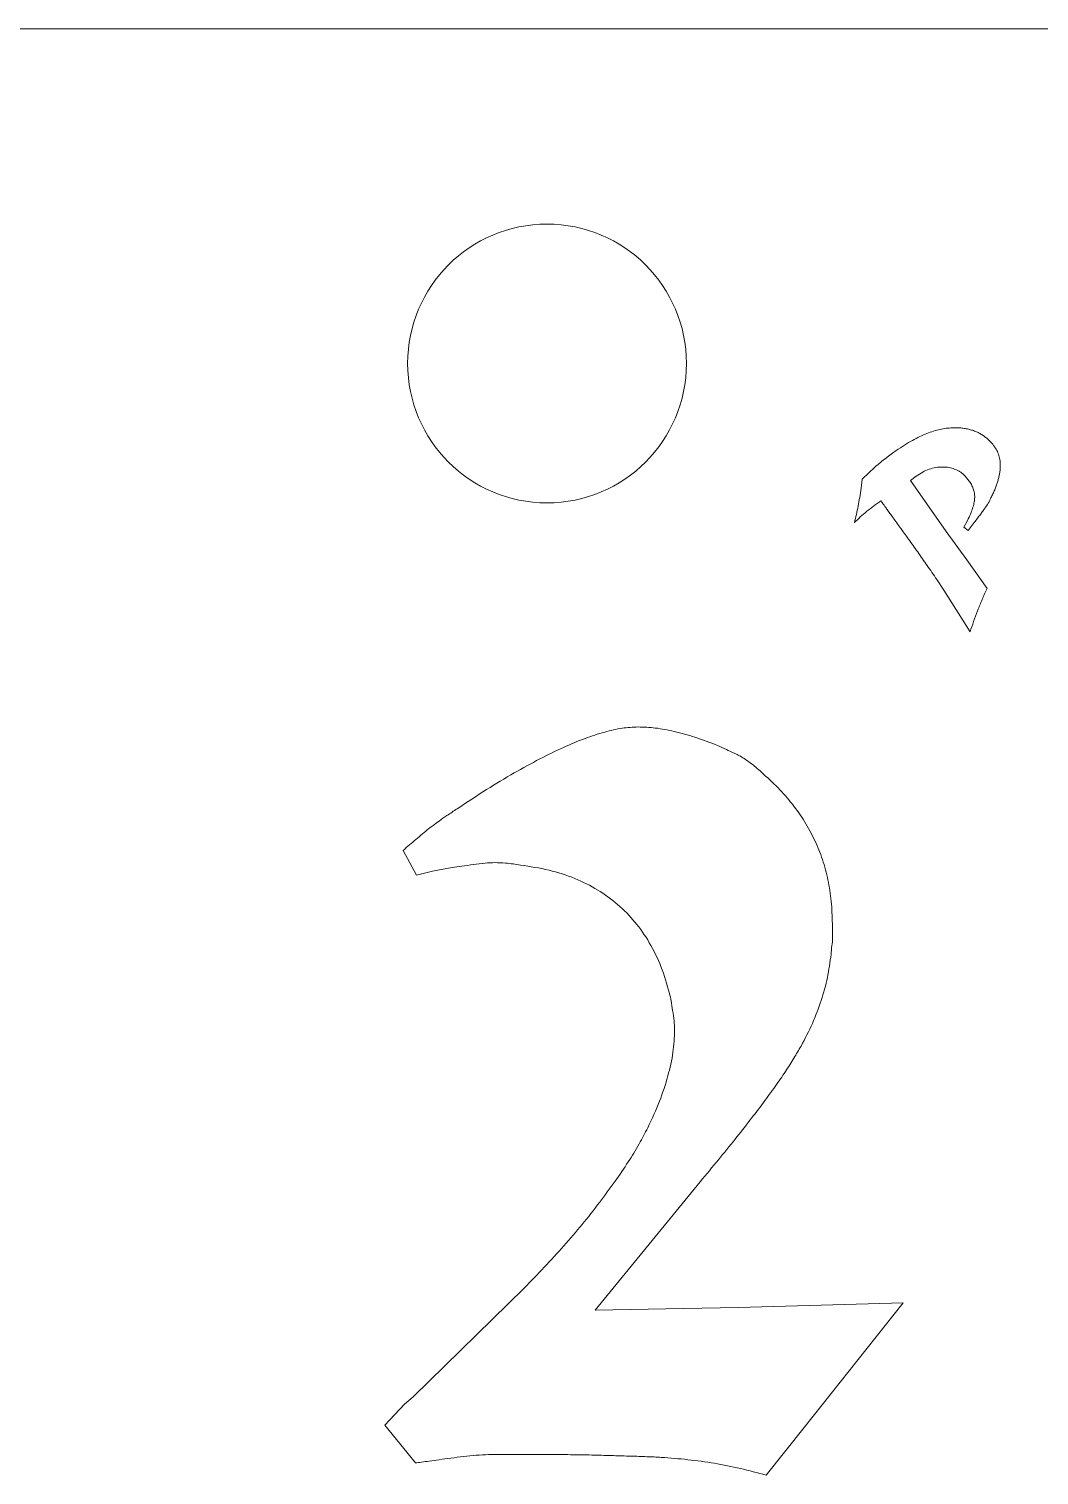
# Model space of a CAD drawing. Header units: millimetres. Extents: x -30 to 30, y -30 to 30.
# Drawn here: x -9.29 to 8.83, y 4.06 to 30 of the extents above; entities that cross this region are included whole.
import ezdxf

# ---------------------------------------------------------------- set-up
doc = ezdxf.new("R2010")
doc.units = ezdxf.units.MM

msp = doc.modelspace()

# ---------------------------------------------------------------- linework, layer by layer
at = {"color": 7, "linetype": 'Continuous', "lineweight": 15}
for p, q in [((22, 30), (-22, 30)), ((5.882, 22.141), (5.653, 21.927)), ((5.653, 21.927), (5.633, 21.763)), ((6.521, 21.9), (6.62, 21.98)), ((7.162, 20.989), (6.521, 21.9)), ((7.542, 21.186), (7.475, 21.067)), ((7.475, 21.067), (7.556, 21.006)), ((7.556, 21.006), (7.664, 21.148)), ((7.528, 20.476), (7.162, 20.989)), ((7.893, 19.967), (7.528, 20.476)), ((6.992, 20.127), (7.119, 19.937)), ((7.119, 19.937), (7.589, 19.186)), ((-2.34, 14.826), (-2.581, 15.267)), ((-2.054, 14.893), (-2.34, 14.826)), ((-1.702, 14.96), (-2.054, 14.893)), ((5.118, 13.951), (5.118, 13.621)), ((2.748, 9.326), (0.864, 7.023)), ((-2.403, 5.466), (-0.408, 7.417)), ((0.864, 7.023), (2.133, 7.046)), ((2.133, 7.046), (3.427, 7.068)), ((3.427, 7.068), (4.918, 7.109)), ((6.386, 7.153), (4.613, 4.917)), ((4.918, 7.109), (6.386, 7.153)), ((-2.558, 5.336), (-2.403, 5.466)), ((-2.907, 4.962), (-2.558, 5.336)), ((-2.359, 4.283), (-2.907, 4.962)), ((4.613, 4.917), (3.931, 4.064))]:
    msp.add_line(p, q, dxfattribs=at)
msp.add_circle((0, 24), 2.5, dxfattribs=at)
for points, knots in [([(6.264, 22.439), (6.313, 22.472), (6.408, 22.536), (6.549, 22.62), (6.683, 22.689), (6.81, 22.744), (6.931, 22.787), (7.048, 22.819), (7.16, 22.839), (7.234, 22.844), (7.27, 22.847)], [0, 0, 0, 0, 0.161335, 0.310874, 0.447404, 0.57255, 0.688483, 0.797953, 0.901688, 1, 1, 1, 1]), ([(7.27, 22.847), (7.299, 22.847), (7.356, 22.848), (7.44, 22.843), (7.52, 22.831), (7.596, 22.813), (7.668, 22.79), (7.735, 22.761), (7.798, 22.727), (7.854, 22.686), (7.906, 22.643), (7.953, 22.598), (7.994, 22.553), (8.017, 22.521), (8.029, 22.505)], [0, 0, 0, 0, 0.100256, 0.196905, 0.289066, 0.378785, 0.465735, 0.549409, 0.630999, 0.71108, 0.789265, 0.862859, 0.933314, 1, 1, 1, 1]), ([(5.882, 22.141), (5.915, 22.169), (5.981, 22.225), (6.078, 22.302), (6.172, 22.373), (6.234, 22.417), (6.264, 22.439)], [0, 0, 0, 0, 0.271701, 0.529511, 0.771681, 1, 1, 1, 1]), ([(8.029, 22.505), (8.046, 22.477), (8.081, 22.42), (8.114, 22.325), (8.131, 22.222), (8.131, 22.133), (8.123, 22.058), (8.113, 21.998), (8.099, 21.936), (8.08, 21.871), (8.057, 21.804), (8.03, 21.734), (7.999, 21.662), (7.975, 21.613), (7.963, 21.588)], [0, 0, 0, 0, 0.103005, 0.205427, 0.311675, 0.423955, 0.483154, 0.546295, 0.612236, 0.681356, 0.755184, 0.832993, 0.914258, 1, 1, 1, 1]), ([(7.478, 22.001), (7.466, 22.013), (7.442, 22.035), (7.401, 22.064), (7.358, 22.088), (7.311, 22.108), (7.262, 22.123), (7.209, 22.135), (7.154, 22.141), (7.076, 22.145), (6.975, 22.136), (6.854, 22.106), (6.734, 22.053), (6.659, 22.005), (6.62, 21.98)], [0, 0, 0, 0, 0.0534352, 0.1065567, 0.1604122, 0.2139658, 0.2698026, 0.32732, 0.3875312, 0.450232, 0.5795048, 0.7115672, 0.8511983, 1, 1, 1, 1]), ([(7.578, 21.882), (7.563, 21.902), (7.533, 21.944), (7.497, 21.982), (7.478, 22.001)], [0, 0, 0, 0, 0.483996, 1, 1, 1, 1]), ([(7.542, 21.186), (7.561, 21.224), (7.595, 21.294), (7.633, 21.398), (7.66, 21.491), (7.672, 21.577), (7.671, 21.657), (7.653, 21.735), (7.623, 21.811), (7.593, 21.858), (7.578, 21.882)], [0, 0, 0, 0, 0.169867, 0.318904, 0.449671, 0.563523, 0.669224, 0.774609, 0.884359, 1, 1, 1, 1]), ([(5.514, 21.147), (5.526, 21.195), (5.55, 21.293), (5.581, 21.443), (5.61, 21.6), (5.625, 21.708), (5.633, 21.763)], [0, 0, 0, 0, 0.237038, 0.479314, 0.73297, 1, 1, 1, 1]), ([(5.989, 21.538), (5.944, 21.506), (5.857, 21.444), (5.734, 21.347), (5.619, 21.249), (5.549, 21.181), (5.514, 21.147)], [0, 0, 0, 0, 0.265318, 0.520787, 0.764493, 1, 1, 1, 1]), ([(6.992, 20.127), (6.934, 20.211), (6.82, 20.375), (6.652, 20.616), (6.488, 20.844), (6.358, 21.026), (6.259, 21.161), (6.196, 21.25), (6.14, 21.326), (6.093, 21.391), (6.055, 21.444), (6.025, 21.486), (6.004, 21.516), (5.993, 21.532), (5.989, 21.538)], [0, 0, 0, 0, 0.176859, 0.346524, 0.508815, 0.663607, 0.734926, 0.797855, 0.85253, 0.898728, 0.936761, 0.966317, 0.987396, 1, 1, 1, 1]), ([(7.963, 21.588), (7.948, 21.558), (7.916, 21.494), (7.865, 21.417), (7.815, 21.351), (7.772, 21.29), (7.72, 21.222), (7.684, 21.173), (7.664, 21.148)], [0, 0, 0, 0, 0.193282, 0.400007, 0.517882, 0.657056, 0.818003, 1, 1, 1, 1]), ([(7.893, 19.967), (7.863, 19.9), (7.804, 19.767), (7.723, 19.569), (7.652, 19.376), (7.61, 19.248), (7.589, 19.186)], [0, 0, 0, 0, 0.264562, 0.519649, 0.764871, 1, 1, 1, 1]), ([(-1.613, 16.013), (-1.438, 16.129), (-1.101, 16.352), (-0.606, 16.651), (-0.146, 16.902), (0.277, 17.111), (0.665, 17.274), (1.018, 17.389), (1.335, 17.467), (1.537, 17.477), (1.632, 17.481)], [0, 0, 0, 0, 0.175665, 0.336099, 0.481551, 0.611948, 0.729239, 0.832028, 0.921361, 1, 1, 1, 1]), ([(1.632, 17.481), (1.736, 17.478), (1.955, 17.47), (2.296, 17.399), (2.669, 17.3), (2.922, 17.203), (3.056, 17.151)], [0, 0, 0, 0, 0.211873, 0.44677, 0.70852, 1, 1, 1, 1]), ([(3.056, 17.151), (3.111, 17.127), (3.208, 17.083), (3.33, 17.019), (3.417, 16.985), (3.458, 16.962), (3.471, 16.955)], [0, 0, 0, 0, 0.395071, 0.69433, 0.898149, 1, 1, 1, 1]), ([(3.471, 16.955), (3.53, 16.918), (3.663, 16.834), (3.78, 16.729), (3.846, 16.669)], [0, 0, 0, 0, 0.436632, 1, 1, 1, 1]), ([(3.846, 16.669), (3.947, 16.578), (4.146, 16.4), (4.403, 16.102), (4.626, 15.789), (4.806, 15.455), (4.948, 15.104), (5.045, 14.735), (5.108, 14.35), (5.114, 14.085), (5.118, 13.951)], [0, 0, 0, 0, 0.131576, 0.257599, 0.380071, 0.502155, 0.623216, 0.744923, 0.870081, 1, 1, 1, 1]), ([(-2.118, 15.661), (-2.093, 15.679), (-2.033, 15.723), (-1.927, 15.802), (-1.782, 15.901), (-1.674, 15.973), (-1.613, 16.013)], [0, 0, 0, 0, 0.147462, 0.365051, 0.646792, 1, 1, 1, 1]), ([(-2.581, 15.267), (-2.505, 15.333), (-2.352, 15.466), (-2.196, 15.595), (-2.118, 15.661)], [0, 0, 0, 0, 0.496021, 1, 1, 1, 1]), ([(-0.934, 15.048), (-0.993, 15.046), (-1.122, 15.041), (-1.321, 15.013), (-1.518, 14.987), (-1.645, 14.968), (-1.702, 14.96)], [0, 0, 0, 0, 0.225969, 0.502785, 0.776051, 1, 1, 1, 1]), ([(-0.475, 15.004), (-0.564, 15.018), (-0.717, 15.041), (-0.871, 15.046), (-0.934, 15.048)], [0, 0, 0, 0, 0.587917, 1, 1, 1, 1]), ([(2.199, 12.701), (2.153, 12.864), (2.061, 13.179), (1.848, 13.61), (1.591, 13.989), (1.274, 14.306), (0.911, 14.57), (0.495, 14.778), (0.028, 14.928), (-0.303, 14.978), (-0.475, 15.004)], [0, 0, 0, 0, 0.13391, 0.25991, 0.37923, 0.496034, 0.613102, 0.734223, 0.86283, 1, 1, 1, 1]), ([(5.118, 13.621), (5.112, 13.578), (5.102, 13.505), (5.097, 13.432), (5.095, 13.402)], [0, 0, 0, 0, 0.5953686, 1, 1, 1, 1]), ([(5.095, 13.402), (5.076, 13.263), (5.038, 12.984), (4.922, 12.57), (4.764, 12.159), (4.593, 11.816), (4.424, 11.533), (4.272, 11.29), (4.087, 11.025), (3.874, 10.733), (3.634, 10.418), (3.365, 10.076), (3.068, 9.709), (2.857, 9.457), (2.748, 9.326)], [0, 0, 0, 0, 0.088123, 0.176904, 0.269419, 0.364473, 0.416875, 0.47658, 0.544382, 0.619977, 0.703404, 0.793759, 0.89293, 1, 1, 1, 1]), ([(2.288, 12.045), (2.286, 12.1), (2.282, 12.217), (2.254, 12.391), (2.228, 12.555), (2.208, 12.657), (2.199, 12.701)], [0, 0, 0, 0, 0.249072, 0.529048, 0.79555, 1, 1, 1, 1]), ([(1.806, 10.29), (1.881, 10.449), (2.023, 10.751), (2.169, 11.208), (2.271, 11.634), (2.283, 11.912), (2.288, 12.045)], [0, 0, 0, 0, 0.285734, 0.546093, 0.783233, 1, 1, 1, 1]), ([(-0.408, 7.417), (-0.168, 7.666), (0.305, 8.157), (0.837, 8.807), (1.212, 9.318), (1.451, 9.667), (1.65, 9.985), (1.757, 10.194), (1.806, 10.29)], [0, 0, 0, 0, 0.285382, 0.561476, 0.691122, 0.807114, 0.910365, 1, 1, 1, 1]), ([(-0.827, 4.435), (-0.975, 4.433), (-1.275, 4.427), (-1.644, 4.379), (-1.924, 4.342), (-2.101, 4.316), (-2.241, 4.297), (-2.324, 4.287), (-2.359, 4.283)], [0, 0, 0, 0, 0.288367, 0.584563, 0.723718, 0.838124, 0.931574, 1, 1, 1, 1]), ([(3.931, 4.064), (3.777, 4.104), (3.47, 4.185), (3.002, 4.283), (2.526, 4.343), (2.122, 4.379), (1.781, 4.395), (1.495, 4.404), (1.181, 4.413), (0.838, 4.423), (0.463, 4.43), (0.059, 4.432), (-0.374, 4.436), (-0.672, 4.435), (-0.827, 4.435)], [0, 0, 0, 0, 0.099759, 0.19913, 0.299361, 0.399745, 0.45346, 0.513104, 0.578706, 0.650267, 0.728434, 0.813217, 0.903298, 1, 1, 1, 1])]:
    msp.add_open_spline(points, degree=3, knots=knots, dxfattribs=at)

doc.saveas('drawing.dxf')
